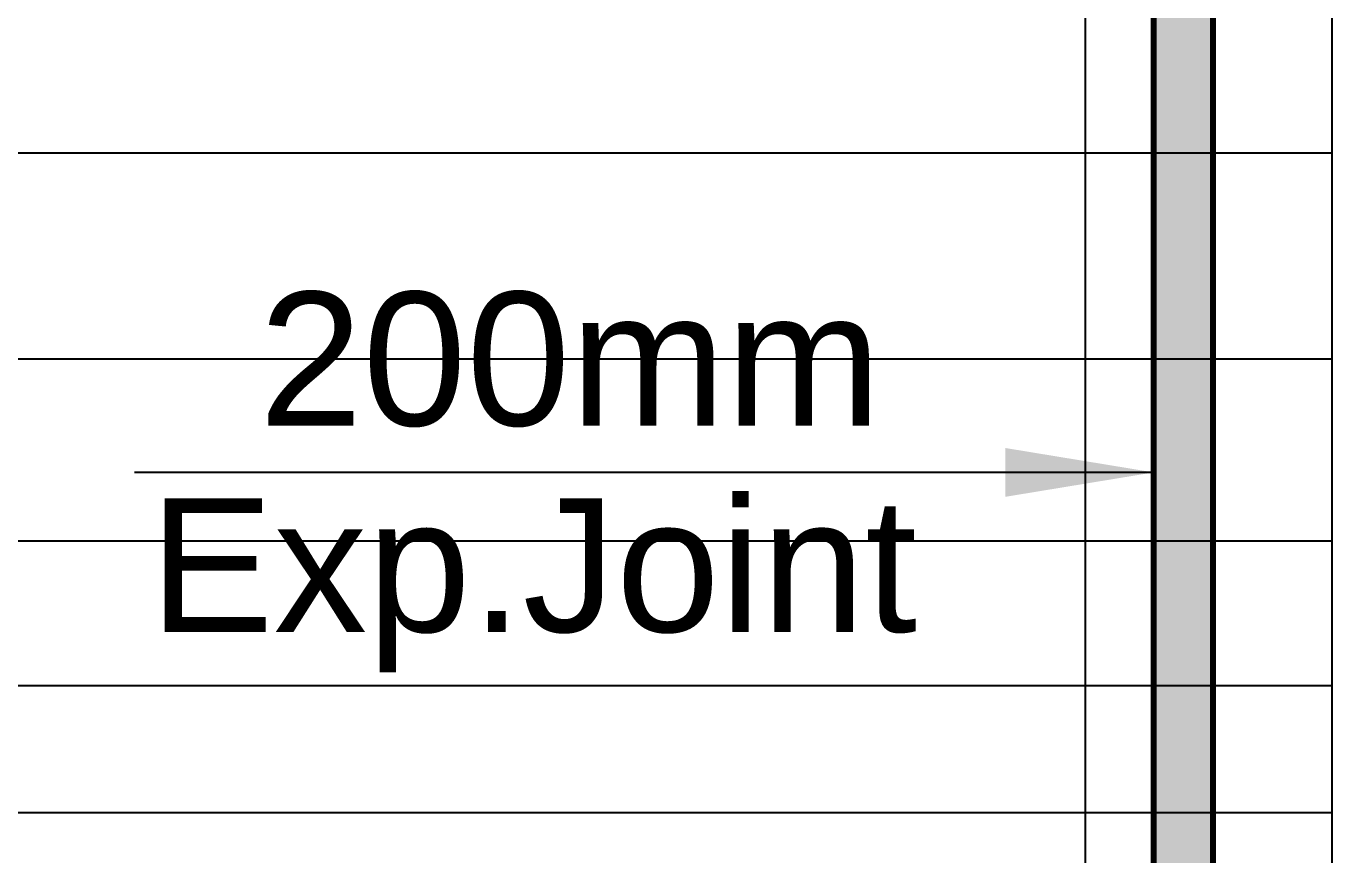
# Model space of a CAD drawing. Extents: x 7897917 to 8423973, y -6487334 to -6173396.
# Drawn here: x 8290125 to 8294522, y -6362727 to -6359937 of the extents above; entities that cross this region are included whole.
import ezdxf
from ezdxf.enums import TextEntityAlignment as Align

# ---------------------------------------------------------------- set-up
doc = ezdxf.new("R2010")
doc.units = 0
doc.header["$LTSCALE"] = 600
doc.header["$MEASUREMENT"] = 0
doc.linetypes.add('DASHED', pattern=[0.75, 0.5, -0.25])
doc.linetypes.add('HIDDEN', pattern=[0.375, 0.25, -0.125])
for name, color, linetype in [('Exp.Joint', 104, 'CONTINUOUS'), ('LINE', 8, 'CONTINUOUS'), ('S-Col-Hatch', 30, 'CONTINUOUS'), ('Walls', 7, 'CONTINUOUS'), ('WIN', 151, 'CONTINUOUS')]:
    doc.layers.add(name, color=color, linetype=linetype)
doc.styles.add('ARIAL', font='arial.ttf')
doc.styles.add('ROMANS', font='romans.shx')
doc.dimstyles.new('LA-Footing-dim', dxfattribs={"dimtxt": 300, "dimasz": 5, "dimexe": 25, "dimexo": 25, "dimgap": 5, "dimtad": 1, "dimdec": 0, "dimzin": 0, "dimdsep": 46, "dimtxsty": 'ROMANS', "dimblk": 'DOT', "dimcen": 0.09, "dimdle": 50, "dimclrd": 5, "dimclre": 5, "dimclrt": 6, "dimadec": 0, "dimazin": 0, "dimtfac": 1, "dimtdec": 0, "dimtix": 1, "dimtofl": 0, "dimtmove": 0, "dimatfit": 3, "dimfxl": 1, "dimtolj": 1, "dimtzin": 0, "dimarcsym": 0})

# ---------------------------------------------------------------- blocks, each defined once
blk = doc.blocks.new('A$C6E5D1AD4')
at = {"layer": 'S-Col-Hatch', "color": 8, "linetype": 'Continuous'}
for p, q in [((15530, -3233.1, -14.4), (-15530, -3233.1, -14.4)), ((15530, -3927.2, -14.4), (-15530, -3927.2, -14.4)), ((-15530, -4538.5, -14.4), (15530, -4538.5, -14.4)), ((-15530, -5025.4, -14.4), (15530, -5025.4, -14.4)), ((-15530, -5452.4, -14.4), (15530, -5452.4, -14.4))]:
    blk.add_line(p, q, dxfattribs=at)
at = {"layer": 'S-Col-Hatch', "linetype": 'Continuous'}
blk.add_lwpolyline([(-14930, -7160.4), (-15530, -7160.4), (-15530, 0), (15530, 0), (15530, -7160.4), (-6870.2, -7160.4)], dxfattribs=at)
blk = doc.blocks.new('_Dot')
at = {"layer": 'WIN', "color": 0, "linetype": 'ByBlock', "lineweight": -2}
blk.add_line((-0.5, 0), (-1, 0), dxfattribs=at)
at = {"layer": 'WIN', "color": 0, "linetype": 'ByBlock', "const_width": 0.5}
blk.add_lwpolyline([(-0.25, 0, 1), (0.25, 0, 1)], format="xyb", close=True, dxfattribs=at)

msp = doc.modelspace()

# ---------------------------------------------------------------- hatches: boundary and pattern name
at = {"layer": 'Exp.Joint', "linetype": 'HIDDEN'}
msp.add_hatch(color=256, dxfattribs=at).paths.add_polyline_path([(8294122.296, -6340914.893), (8293922.296, -6340914.893), (8293922.296, -6462283.74), (8294122.296, -6462283.74)])

# ---------------------------------------------------------------- linework, layer by layer
at = {"layer": 'Exp.Joint', "linetype": 'HIDDEN', "const_width": 20, "elevation": -11172.955}
msp.add_lwpolyline([(8294122.296, -6340914.893), (8293922.296, -6340914.893), (8293922.296, -6462283.74), (8294122.296, -6462283.74)], close=True, dxfattribs=at)
at = {"layer": 'Walls', "color": 1}
msp.add_line((8293692.211, -6363012.112, 2.894), (8293692.211, -6358261.464, 2.894), dxfattribs=at)
at = {"layer": 'Walls', "color": 8, "linetype": 'DASHED'}
msp.add_line((8293922.211, -6363012.112, 2.894), (8293922.211, -6358261.464, 2.894), dxfattribs=at)

# ---------------------------------------------------------------- block references
at = {"layer": 'LINE'}
msp.add_blockref('A$C6E5D1AD4', (8278992.256, -6357131.751, 11175.826), dxfattribs=at)

# ---------------------------------------------------------------- texts
at = {"layer": 'Exp.Joint', "color": 7, "style": 'ARIAL'}
for s, p in [('200mm', (8291956.549, -6361282.123, 26.996)), ('Exp.Joint', (8291832.04, -6361976.802, 26.996))]:
    msp.add_text(s, height=450, dxfattribs=at).set_placement(p, align=Align.CENTER)

# ---------------------------------------------------------------- leaders
at = {"layer": 'Exp.Joint'}
msp.add_leader([(8293922.296, -6361439.769, 25.942), (8290489.522, -6361439.769, 25.942)], dimstyle='LA-Footing-dim', override={"dimasz": 500, "dimgap": 5, "dimtad": 0}, dxfattribs=at)

doc.saveas('drawing.dxf')
